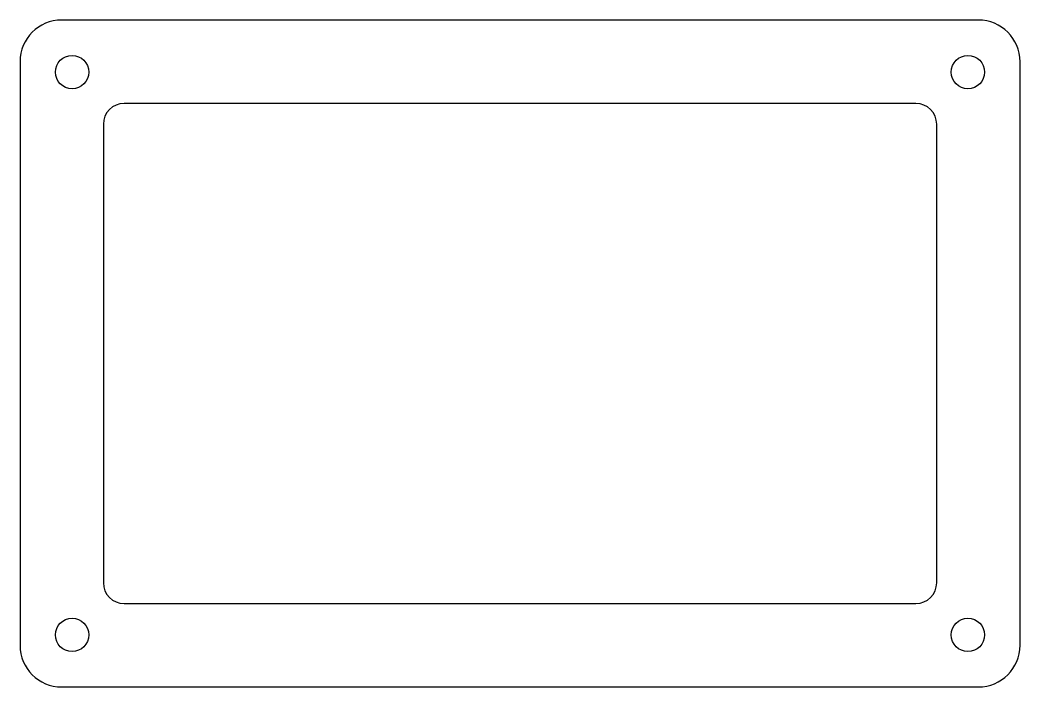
# Model space of a CAD drawing. Extents: x 0 to 96, y 0 to 64.
import ezdxf

# ---------------------------------------------------------------- set-up
doc = ezdxf.new("R2010")
doc.units = 0
doc.layers.add('CUT', color=7, linetype='CONTINUOUS')

msp = doc.modelspace()

# ---------------------------------------------------------------- linework, layer by layer
at = {"layer": 'CUT'}
for points in [[(4, 0), (92, 0, 0.4142), (96, 4), (96, 60, 0.4142), (92, 64), (4, 64, 0.4142), (0, 60), (0, 4, 0.4142)], [(10, 8), (86, 8, 0.4142), (88, 10), (88, 54, 0.4142), (86, 56), (10, 56, 0.4142), (8, 54), (8, 10, 0.4142)]]:
    msp.add_lwpolyline(points, format="xyb", close=True, dxfattribs=at)
for centre in [(5, 59), (91, 59), (5, 5), (91, 5)]:
    msp.add_circle(centre, 1.6, dxfattribs=at)

doc.saveas('drawing.dxf')
